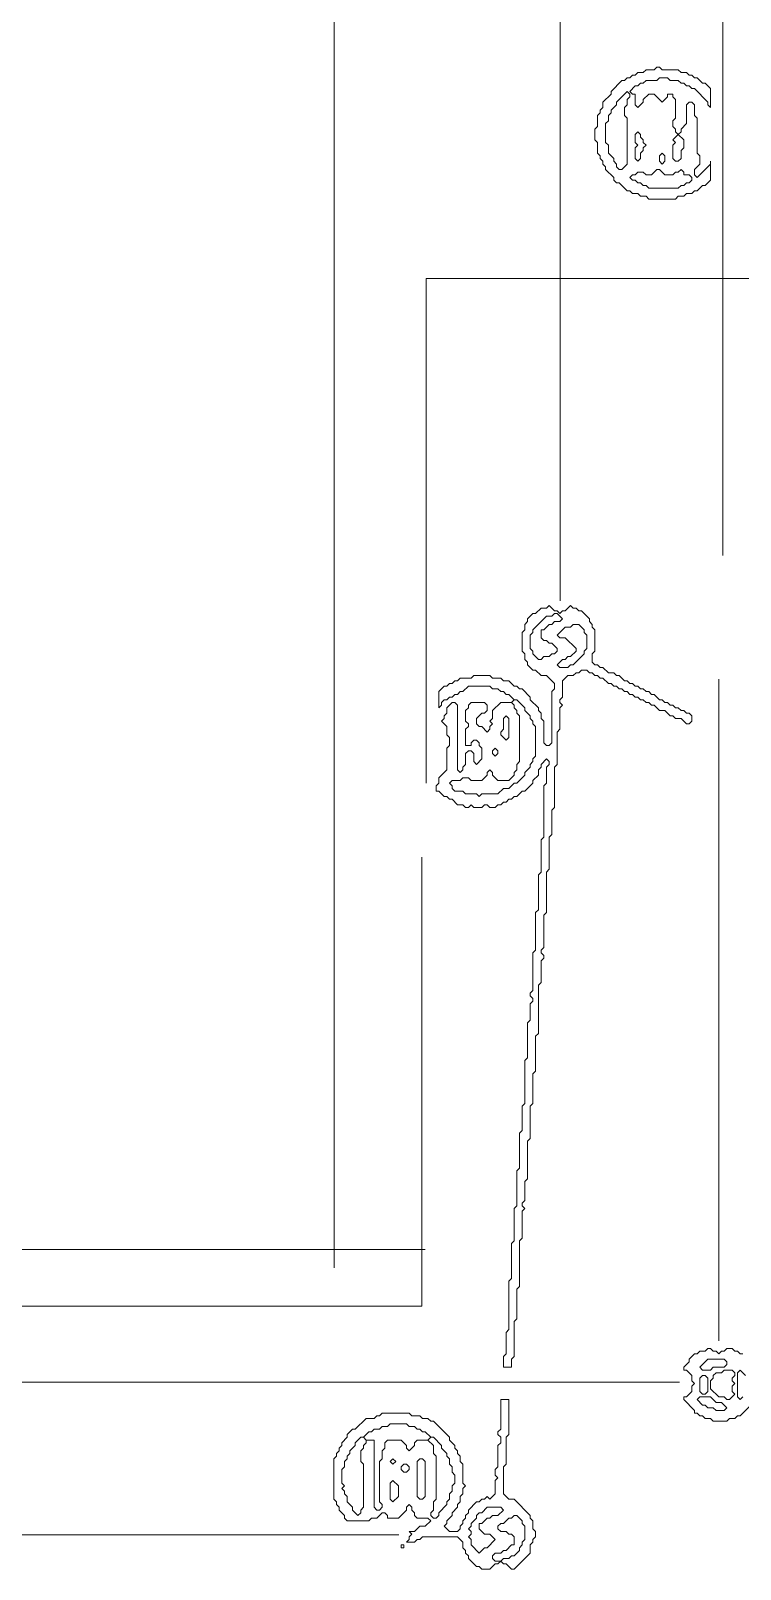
# Model space of a CAD drawing. Header units: millimetres. Extents: x 4 to 412, y 3 to 290.
# Drawn here: x 256.7 to 279.8, y 135 to 185.1 of the extents above; entities that cross this region are included whole.
import ezdxf

# ---------------------------------------------------------------- set-up
doc = ezdxf.new("R2010")
doc.units = ezdxf.units.MM
for name, color, linetype, lineweight in [('TRACE_CURVE', 6, 'Continuous', 0), ('TRACE_STRAIGHT', 5, 'Continuous', 0), ('TRACE_TEXT_SYMBOL', 6, 'Continuous', 0)]:
    doc.layers.add(name, color=color, linetype=linetype, lineweight=lineweight)

msp = doc.modelspace()

# ---------------------------------------------------------------- linework, layer by layer
at = {"layer": 'TRACE_CURVE', "color": 6}
for points in [[(273.582, 166.391), (273.495, 166.304), (273.319, 166.304), (273.144, 166.128), (273.057, 166.128), (272.882, 165.953), (272.882, 165.866), (272.794, 165.778), (272.794, 165.603), (272.706, 165.515), (272.706, 164.902), (272.794, 164.815), (272.794, 164.64), (272.882, 164.552), (272.882, 164.465), (273.057, 164.289), (273.144, 164.289), (273.319, 164.114), (273.495, 164.114), (273.757, 163.852), (273.757, 163.676), (273.67, 163.589), (273.67, 161.925), (273.582, 161.837), (273.495, 161.837), (273.407, 161.925), (273.407, 162.626), (273.319, 162.713), (273.319, 162.888), (273.232, 162.976), (273.232, 163.063), (272.969, 163.326), (272.969, 163.414), (272.706, 163.676), (272.619, 163.676), (272.531, 163.764), (272.444, 163.764), (272.269, 163.939), (272.093, 163.939), (272.006, 164.027), (271.743, 164.027), (271.656, 164.114), (271.13, 164.114), (271.043, 164.027), (270.692, 164.027), (270.605, 163.939), (270.517, 163.939), (270.429, 163.852), (270.342, 163.852), (270.254, 163.764), (270.167, 163.764), (269.992, 163.589), (269.992, 163.063), (270.079, 163.151), (270.079, 163.239), (270.167, 163.326), (270.254, 163.326), (270.342, 163.414), (270.429, 163.414), (270.517, 163.501), (270.605, 163.501), (270.692, 163.589), (270.78, 163.589), (270.955, 163.764)], [(276.647, 163.676), (276.56, 163.676), (276.472, 163.764), (276.385, 163.764), (276.297, 163.852), (276.209, 163.852), (276.122, 163.939), (276.034, 163.939), (275.859, 164.114), (275.772, 164.114), (275.684, 164.202), (275.509, 164.202), (275.334, 164.377), (275.246, 164.377), (275.159, 164.465), (275.071, 164.465), (274.983, 164.552), (274.983, 164.815), (275.071, 164.902), (275.071, 165.603), (274.983, 165.691), (274.983, 165.778), (274.896, 165.866), (274.896, 165.953), (274.633, 166.216), (274.545, 166.216), (274.458, 166.304), (274.37, 166.304), (274.283, 166.391), (274.108, 166.216), (274.02, 166.216), (273.932, 166.128), (273.845, 166.216), (273.757, 166.216), (273.582, 166.391)], [(273.932, 162.363), (273.932, 163.063), (274.02, 163.151), (273.932, 163.239), (273.932, 163.326), (274.02, 163.414), (274.02, 163.939), (274.195, 164.114), (274.37, 164.114), (274.458, 164.202), (274.545, 164.202), (274.633, 164.289), (274.808, 164.289), (274.896, 164.202), (274.983, 164.202), (275.071, 164.114), (275.159, 164.114), (275.246, 164.027), (275.334, 164.027), (275.509, 163.852), (275.596, 163.852), (275.684, 163.764), (275.772, 163.764), (275.859, 163.676), (275.947, 163.676), (276.034, 163.589), (276.122, 163.589), (276.209, 163.501), (276.297, 163.501), (276.385, 163.414), (276.472, 163.414), (276.56, 163.326), (276.647, 163.326), (276.735, 163.239), (276.822, 163.239), (276.91, 163.151), (276.998, 163.151), (277.173, 162.976), (277.348, 162.976), (277.523, 162.801), (277.611, 162.801), (277.698, 162.713), (277.873, 162.713), (278.048, 162.538), (278.136, 162.538), (278.224, 162.626), (278.224, 162.801), (278.136, 162.888), (278.048, 162.888), (277.961, 162.976), (277.873, 162.976), (277.786, 163.063), (277.698, 163.063), (277.611, 163.151), (277.523, 163.151), (277.435, 163.239), (277.348, 163.239), (277.26, 163.326), (277.173, 163.326), (276.998, 163.501), (276.91, 163.501), (276.822, 163.589), (276.735, 163.589), (276.647, 163.676)], [(270.955, 163.764), (271.656, 163.764), (271.743, 163.676), (271.918, 163.676), (272.006, 163.589), (272.093, 163.589), (272.181, 163.501), (272.269, 163.501), (272.444, 163.326), (272.356, 163.239), (272.006, 163.239), (271.743, 162.976), (271.743, 162.713), (271.656, 162.626), (271.743, 162.538), (271.656, 162.45), (271.656, 162.363), (271.568, 162.275), (271.393, 162.45), (271.305, 162.45), (271.218, 162.538), (271.218, 162.713), (271.393, 162.888), (271.48, 162.888), (271.568, 162.976), (271.568, 163.151), (271.48, 163.239), (271.043, 163.239), (270.955, 163.151), (270.955, 163.063), (270.867, 162.976), (270.867, 162.626), (270.955, 162.538), (270.955, 162.45), (270.867, 162.363), (270.867, 161.837), (271.043, 161.837), (271.043, 161.925), (271.13, 162.012), (271.218, 162.012), (271.305, 161.925), (271.305, 161.837), (271.393, 161.75), (271.393, 161.399), (271.218, 161.224), (271.13, 161.312), (271.13, 161.575), (271.043, 161.662), (270.955, 161.662), (270.867, 161.575), (270.867, 161.224), (270.78, 161.137), (270.78, 161.049), (270.692, 160.962), (270.605, 161.049), (270.605, 163.151), (270.517, 163.239), (270.429, 163.239), (270.254, 163.063), (270.254, 162.888), (270.167, 162.801), (270.167, 162.713), (270.079, 162.626), (270.254, 162.45)], [(270.254, 162.45), (270.254, 162.188), (270.342, 162.1), (270.342, 161.837), (270.254, 161.75), (270.254, 161.049), (269.992, 160.786), (269.992, 160.611), (269.904, 160.524), (269.904, 160.349), (269.992, 160.349), (270.167, 160.173), (270.254, 160.173), (270.342, 160.086), (270.429, 160.086), (270.605, 159.911), (270.78, 159.911), (270.867, 159.823), (270.955, 159.823), (271.043, 159.911), (271.13, 159.823), (271.393, 159.823), (271.48, 159.911), (271.568, 159.911), (271.656, 159.823), (271.831, 159.823), (271.918, 159.911), (272.006, 159.911), (272.093, 159.998), (272.181, 159.998), (272.269, 160.086), (272.356, 160.086), (272.444, 160.173), (272.531, 160.173), (272.706, 160.349), (272.794, 160.349), (273.057, 160.611), (273.057, 160.699), (273.232, 160.874), (273.232, 161.049), (273.319, 161.137), (273.319, 161.224), (273.495, 161.399), (273.582, 161.312), (273.582, 161.224), (273.495, 161.137), (273.495, 160.611), (273.407, 160.524), (273.407, 158.86), (273.319, 158.772), (273.319, 157.721), (273.232, 157.634), (273.232, 156.495), (273.144, 156.408), (273.144, 155.182), (273.057, 155.094), (273.057, 153.868), (272.969, 153.781), (272.969, 153.693), (273.057, 153.605), (273.057, 153.518), (272.969, 153.43), (272.969, 152.905), (272.882, 152.817)], [(272.882, 152.817), (272.882, 151.679), (272.794, 151.591), (272.794, 150.19), (272.706, 150.102), (272.706, 149.314), (272.619, 149.227), (272.619, 148.088), (272.531, 148.001), (272.531, 146.862), (272.444, 146.775), (272.444, 145.724), (272.356, 145.636), (272.356, 144.498), (272.269, 144.41), (272.269, 142.834), (272.181, 142.746), (272.181, 142.046), (272.093, 141.958), (272.093, 141.608), (272.356, 141.608), (272.356, 141.87), (272.444, 141.958), (272.444, 143.096), (272.531, 143.184), (272.531, 144.147), (272.619, 144.235), (272.619, 145.724), (272.706, 145.811), (272.706, 146.687), (272.794, 146.775), (272.706, 146.862), (272.706, 146.95), (272.794, 147.037), (272.794, 147.65), (272.882, 147.738), (272.882, 148.964), (272.969, 149.051), (272.969, 150.102), (273.057, 150.19), (273.057, 151.153), (273.144, 151.241), (273.144, 152.379), (273.232, 152.467), (273.232, 154.043), (273.319, 154.131), (273.319, 154.831), (273.407, 154.919), (273.407, 155.007), (273.319, 155.094), (273.319, 155.182), (273.407, 155.269), (273.407, 156.32), (273.495, 156.408), (273.495, 157.721), (273.582, 157.809), (273.582, 158.86), (273.67, 158.947), (273.67, 159.736), (273.757, 159.823), (273.757, 161.137), (273.845, 161.224), (273.845, 162.275), (273.932, 162.363)]]:
    msp.add_lwpolyline(points, dxfattribs=at)
for points in [[(273.67, 166.041), (273.757, 166.128), (273.845, 166.128), (274.02, 165.953), (273.932, 165.866), (273.757, 165.866), (273.67, 165.778), (273.582, 165.778), (273.407, 165.603), (273.319, 165.603), (273.319, 165.34), (273.407, 165.253), (273.495, 165.253), (273.582, 165.165), (273.67, 165.165), (273.845, 164.99), (273.845, 164.902), (273.757, 164.815), (273.67, 164.815), (273.582, 164.727), (273.407, 164.727), (273.319, 164.64), (273.232, 164.64), (273.057, 164.815), (273.057, 164.902), (272.969, 164.99), (272.969, 165.428), (273.057, 165.515), (273.057, 165.603), (273.495, 166.041)], [(274.283, 165.691), (274.37, 165.778), (274.545, 165.778), (274.721, 165.603), (274.721, 165.515), (274.808, 165.428), (274.808, 164.99), (274.721, 164.902), (274.721, 164.815), (274.37, 164.465), (274.283, 164.465), (274.195, 164.377), (273.932, 164.377), (273.845, 164.465), (274.02, 164.64), (274.108, 164.64), (274.195, 164.727), (274.283, 164.727), (274.458, 164.902), (274.458, 164.99), (274.108, 165.34), (273.932, 165.34), (273.845, 165.428), (274.108, 165.691)], [(272.356, 163.239), (272.444, 163.326), (272.531, 163.326), (272.794, 163.063), (272.794, 162.976), (272.969, 162.801), (272.969, 162.713), (273.057, 162.626), (273.057, 162.538), (273.144, 162.45), (273.144, 161.487), (273.057, 161.399), (273.057, 161.312), (272.969, 161.224), (272.969, 161.137), (272.794, 160.962), (272.794, 160.874), (272.531, 160.611), (272.444, 160.611), (272.269, 160.436), (272.093, 160.436), (271.918, 160.261), (271.393, 160.261), (271.305, 160.173), (271.218, 160.261), (270.867, 160.261), (270.78, 160.349), (270.517, 160.349), (270.429, 160.436), (270.429, 160.524), (270.342, 160.611), (270.429, 160.699), (270.692, 160.699), (270.78, 160.786), (270.955, 160.786), (271.043, 160.699), (271.393, 160.699), (271.568, 160.874), (271.568, 160.962), (271.656, 161.049), (271.743, 160.962), (271.743, 160.874), (271.918, 160.699), (272.269, 160.699), (272.444, 160.874), (272.444, 160.962), (272.531, 161.049), (272.531, 161.224), (272.619, 161.312), (272.619, 162.801), (272.531, 162.888), (272.531, 162.976), (272.444, 163.063), (272.444, 163.151)], [(272.093, 162.713), (272.181, 162.801), (272.269, 162.713), (272.269, 162.1), (272.181, 162.012), (272.006, 162.188), (272.006, 162.275), (272.093, 162.363)], [(271.743, 161.662), (271.831, 161.75), (271.918, 161.662), (271.918, 161.575), (271.831, 161.487), (271.743, 161.575)]]:
    msp.add_lwpolyline(points, close=True, dxfattribs=at)
at = {"layer": 'TRACE_STRAIGHT', "color": 5}
for p, q in [((273.947, 189.587), (273.947, 166.545)), ((279.236, 189.423), (279.236, 168.017)), ((266.587, 188.46), (266.587, 144.848)), ((269.587, 177.024), (269.587, 160.611)), ((269.587, 177.024), (280.605, 177.024)), ((279.109, 163.994), (279.109, 142.473)), ((269.439, 158.208), (269.439, 143.594)), ((246.058, 145.445), (269.554, 145.445)), ((237.764, 143.594), (269.439, 143.594)), ((224.348, 141.121), (277.828, 141.121)), ((238.027, 136.159), (268.698, 136.159))]:
    msp.add_line(p, q, dxfattribs=at)
at = {"layer": 'TRACE_TEXT_SYMBOL', "color": 6}
for points in [[(277.085, 183.906), (276.998, 183.818), (276.735, 183.818), (276.647, 183.731), (276.472, 183.731), (276.385, 183.643), (276.297, 183.643), (276.209, 183.556), (276.122, 183.556), (276.034, 183.468), (275.947, 183.468), (275.596, 183.118), (275.596, 183.03), (275.334, 182.768), (275.334, 182.592), (275.246, 182.505), (275.246, 182.417), (275.159, 182.33), (275.159, 181.979), (275.071, 181.892), (275.071, 181.542), (275.159, 181.454), (275.159, 181.104), (275.246, 181.016), (275.246, 180.929), (275.334, 180.841), (275.334, 180.753), (275.421, 180.666), (275.421, 180.578), (275.684, 180.316), (275.684, 180.228), (275.772, 180.14), (275.859, 180.14), (276.122, 179.878), (276.209, 179.878), (276.297, 179.79), (276.472, 179.79), (276.56, 179.703), (276.735, 179.703), (276.822, 179.615), (277.698, 179.615), (277.786, 179.703), (277.961, 179.703), (278.048, 179.79), (278.224, 179.79), (278.311, 179.878), (278.399, 179.878), (278.574, 180.053), (278.661, 180.053), (278.837, 180.228), (278.837, 180.841), (278.837, 180.753), (278.399, 180.316), (278.311, 180.403), (278.311, 180.578), (278.486, 180.753), (278.486, 181.016), (278.399, 181.104), (278.399, 182.242), (278.311, 182.33), (278.311, 182.68), (278.224, 182.768), (278.136, 182.768), (278.048, 182.68)], [(278.048, 182.68), (278.048, 182.067), (277.873, 181.892), (277.873, 181.804), (277.786, 181.717), (277.698, 181.804), (277.698, 181.892), (277.611, 181.979), (277.611, 182.155), (277.698, 182.242), (277.698, 182.855), (277.611, 182.943), (277.611, 183.03), (277.435, 183.03), (277.435, 182.943), (277.26, 182.768), (276.998, 183.03), (276.822, 183.03), (276.647, 182.855), (276.647, 182.768), (276.472, 182.592), (276.385, 182.68), (276.385, 183.03), (276.297, 183.03), (276.209, 183.118), (276.385, 183.293), (276.472, 183.293), (276.56, 183.381), (276.647, 183.381), (276.735, 183.468), (277.085, 183.468), (277.173, 183.556), (277.435, 183.556), (277.523, 183.468), (277.786, 183.468), (277.873, 183.381), (277.961, 183.381), (278.048, 183.293), (278.136, 183.293), (278.224, 183.205), (278.311, 183.205), (278.749, 182.768), (278.749, 182.68), (278.837, 182.592), (278.837, 183.205), (278.661, 183.381), (278.574, 183.381), (278.399, 183.556), (278.311, 183.556), (278.224, 183.643), (278.136, 183.643), (278.048, 183.731), (277.873, 183.731), (277.786, 183.818), (277.26, 183.818), (277.173, 183.906), (277.085, 183.906)], [(279.888, 142.046), (279.8, 142.046), (279.712, 142.133), (279.625, 142.133), (279.537, 142.221), (279.362, 142.221), (279.275, 142.133), (279.187, 142.133), (279.099, 142.046), (279.012, 142.133), (278.924, 142.133), (278.837, 142.221), (278.749, 142.221), (278.661, 142.133), (278.486, 142.133), (278.399, 142.046), (278.311, 142.046), (278.136, 141.87), (278.136, 141.783), (277.961, 141.608), (277.961, 141.52), (278.048, 141.52), (278.224, 141.345), (278.224, 141.17), (278.311, 141.082), (278.224, 140.995), (278.224, 140.82), (278.048, 140.644), (277.961, 140.644), (277.961, 140.557), (278.311, 140.206), (278.311, 140.119), (278.399, 140.119), (278.486, 140.031), (278.574, 140.031), (278.661, 139.944), (278.837, 139.944), (278.924, 139.856), (279.362, 139.856), (279.45, 139.944), (279.625, 139.944), (279.712, 140.031), (279.8, 140.031), (280.15, 140.382)], [(279.888, 140.644), (279.8, 140.557), (279.712, 140.644), (279.712, 141.433), (279.8, 141.52), (279.975, 141.345)], [(272.006, 140.557), (272.006, 139.593), (271.918, 139.506), (271.918, 139.418), (272.006, 139.331), (272.006, 139.156), (271.918, 139.068), (271.918, 138.367), (271.831, 138.28), (271.831, 138.105), (271.918, 138.017), (271.831, 137.93), (271.831, 137.492), (271.656, 137.317), (271.568, 137.404), (271.48, 137.317), (271.393, 137.317), (271.305, 137.229), (271.218, 137.229), (270.955, 136.966), (270.955, 136.879), (270.867, 136.791), (270.867, 136.704), (270.78, 136.616), (270.78, 136.528), (270.692, 136.441), (270.692, 136.353), (270.605, 136.266), (270.342, 136.266), (270.167, 136.441), (270.254, 136.528), (270.254, 136.616), (270.429, 136.791), (270.429, 136.879), (270.605, 137.054), (270.605, 137.141), (270.692, 137.229), (270.692, 137.404), (270.78, 137.492), (270.78, 137.667), (270.867, 137.754), (270.78, 137.842), (270.78, 138.455), (270.692, 138.543), (270.692, 138.718), (270.605, 138.805), (270.605, 138.893), (270.517, 138.98), (270.517, 139.068), (270.342, 139.243), (270.342, 139.331), (269.816, 139.856), (269.729, 139.856), (269.641, 139.944), (269.466, 139.944), (269.379, 140.031), (269.116, 140.031), (269.028, 140.119), (268.153, 140.119), (268.065, 140.031), (267.977, 140.031), (267.89, 139.944), (267.627, 139.944), (267.277, 139.593)], [(272.093, 135.215), (272.181, 135.215), (272.356, 135.04), (272.444, 135.04), (272.969, 135.565), (272.969, 135.828), (273.057, 135.915), (273.057, 136.003), (273.144, 136.09), (273.144, 136.266), (273.057, 136.353), (273.057, 136.616), (272.969, 136.704), (272.969, 136.791), (272.444, 137.317), (272.269, 137.317), (272.093, 137.492), (272.093, 138.367), (272.181, 138.455), (272.181, 139.331), (272.269, 139.418), (272.269, 140.557), (272.006, 140.557)], [(267.277, 139.593), (267.189, 139.593), (267.014, 139.418), (267.014, 139.331), (266.839, 139.156), (266.839, 139.068), (266.751, 138.98), (266.751, 138.893), (266.664, 138.805), (266.664, 138.718), (266.576, 138.63), (266.576, 137.317), (266.664, 137.229), (266.664, 137.141), (266.751, 137.054), (266.751, 136.966), (266.927, 136.791), (266.927, 136.704), (267.014, 136.616), (267.715, 136.616), (267.802, 136.704), (267.977, 136.704), (268.153, 136.879), (268.24, 136.879), (268.328, 136.791), (268.328, 136.704), (268.678, 136.704), (268.941, 136.966), (268.941, 137.054), (269.028, 137.141), (269.116, 137.054), (269.116, 136.966), (269.203, 136.879), (269.203, 136.791), (269.291, 136.704), (269.641, 136.704), (269.729, 136.616), (269.554, 136.441), (269.379, 136.441), (269.203, 136.266), (269.028, 136.266), (269.116, 136.178), (269.028, 136.09), (269.028, 136.003), (268.941, 135.915), (269.203, 135.915), (269.291, 136.003), (269.379, 136.003), (269.466, 136.09), (270.605, 136.09), (270.78, 135.915), (270.78, 135.74), (270.867, 135.653), (270.867, 135.565), (270.955, 135.477), (270.955, 135.39), (271.218, 135.127), (271.305, 135.127), (271.393, 135.04), (271.656, 135.04), (271.831, 135.215), (271.918, 135.215), (272.006, 135.302), (272.093, 135.215)]]:
    msp.add_lwpolyline(points, dxfattribs=at)
for points in [[(276.122, 183.118), (276.209, 183.03), (276.209, 182.943), (276.122, 182.855), (276.122, 182.68), (276.034, 182.592), (276.034, 182.33), (276.122, 182.242), (276.122, 180.753), (275.947, 180.578), (275.859, 180.578), (275.772, 180.666), (275.772, 180.753), (275.684, 180.841), (275.684, 180.929), (275.509, 181.104), (275.509, 181.366), (275.421, 181.454), (275.421, 182.067), (275.509, 182.155), (275.509, 182.33), (275.596, 182.417), (275.596, 182.505), (275.772, 182.68), (275.772, 182.768)], [(276.385, 181.717), (276.472, 181.804), (276.56, 181.717), (276.56, 181.629), (276.647, 181.542), (276.647, 181.454), (276.735, 181.366), (276.647, 181.279), (276.647, 181.191), (276.56, 181.104), (276.56, 180.929), (276.472, 180.841), (276.385, 180.929), (276.385, 181.279), (276.472, 181.366), (276.385, 181.454)], [(277.786, 181.717), (277.961, 181.542), (277.961, 181.279), (277.873, 181.191), (277.873, 180.929), (277.786, 180.841), (277.698, 180.841), (277.611, 180.929), (277.611, 181.366), (277.698, 181.454), (277.611, 181.542)], [(277.173, 181.016), (277.26, 181.104), (277.348, 181.016), (277.348, 180.841), (277.26, 180.753), (277.173, 180.841)], [(277.085, 180.578), (277.173, 180.578), (277.348, 180.403), (277.611, 180.403), (277.698, 180.491), (277.786, 180.491), (277.873, 180.578), (277.961, 180.491), (277.961, 180.403), (278.136, 180.403), (278.224, 180.316), (278.224, 180.228), (278.136, 180.14), (278.048, 180.14), (277.961, 180.053), (277.873, 180.053), (277.786, 179.965), (276.822, 179.965), (276.735, 180.053), (276.647, 180.053), (276.56, 180.14), (276.472, 180.14), (276.385, 180.228), (276.297, 180.228), (276.209, 180.316), (276.297, 180.403), (276.385, 180.403), (276.472, 180.491), (276.647, 180.491), (276.735, 180.403), (276.91, 180.403)], [(278.749, 141.87), (279.275, 141.87), (279.362, 141.783), (279.362, 141.695), (279.275, 141.608), (278.924, 141.608), (278.837, 141.52), (278.574, 141.52), (278.486, 141.608)], [(278.486, 141.257), (278.574, 141.345), (278.661, 141.345), (278.749, 141.257), (278.749, 140.82), (278.661, 140.732), (278.574, 140.732), (278.486, 140.82)], [(279.187, 141.433), (279.275, 141.52), (279.537, 141.52), (279.625, 141.433), (279.625, 141.345), (279.537, 141.257), (279.537, 141.17), (279.625, 141.082), (279.537, 140.995), (279.537, 140.82), (279.625, 140.732), (279.45, 140.557), (279.362, 140.557), (279.275, 140.644), (279.099, 140.644), (278.837, 140.907), (278.837, 141.17), (278.924, 141.257), (278.924, 141.345), (279.012, 141.433)], [(278.399, 140.557), (278.486, 140.644), (278.837, 140.644), (279.012, 140.469), (279.187, 140.469), (279.362, 140.294), (279.275, 140.206), (279.012, 140.206), (278.924, 140.294), (278.749, 140.294), (278.661, 140.382), (278.574, 140.382)], [(268.328, 139.681), (268.415, 139.769), (268.941, 139.769), (269.028, 139.681), (269.203, 139.681), (269.291, 139.593), (269.379, 139.593), (269.466, 139.506), (269.554, 139.506), (269.729, 139.331), (269.641, 139.243), (269.291, 139.243), (269.203, 139.156), (269.203, 139.068), (269.028, 138.893), (268.941, 138.98), (268.941, 139.068), (268.766, 139.243), (268.328, 139.243), (268.24, 139.156), (268.24, 138.98), (268.153, 138.893), (268.153, 138.63), (268.065, 138.543), (268.065, 137.229), (268.153, 137.141), (268.153, 137.054), (268.065, 136.966), (267.977, 136.966), (267.89, 137.054), (267.89, 139.243), (267.627, 139.243), (267.54, 139.331), (267.715, 139.506), (267.802, 139.506), (267.89, 139.593), (268.065, 139.593), (268.153, 139.681)], [(267.452, 139.331), (267.54, 139.331), (267.627, 139.243), (267.627, 139.156), (267.54, 139.068), (267.54, 138.98), (267.452, 138.893), (267.452, 138.543), (267.54, 138.455), (267.54, 137.054), (267.452, 136.966), (267.452, 136.879), (267.364, 136.791), (267.189, 136.966), (267.189, 137.054), (267.014, 137.229), (267.014, 137.404), (266.927, 137.492), (266.927, 137.579), (266.839, 137.667), (266.927, 137.754), (266.839, 137.842), (266.839, 138.28), (266.927, 138.367), (266.927, 138.543), (267.014, 138.63), (267.014, 138.718), (267.102, 138.805), (267.102, 138.893), (267.277, 139.068), (267.277, 139.156)], [(269.641, 139.243), (269.729, 139.331), (269.816, 139.331), (270.079, 139.068), (270.079, 138.98), (270.254, 138.805), (270.254, 138.718), (270.342, 138.63), (270.342, 138.455), (270.429, 138.367), (270.429, 138.192), (270.517, 138.105), (270.517, 137.842), (270.429, 137.754), (270.429, 137.579), (270.342, 137.492), (270.342, 137.317), (270.254, 137.229), (270.254, 137.141), (269.992, 136.879), (269.992, 136.791), (269.904, 136.704), (269.816, 136.704), (269.729, 136.791), (269.729, 136.879), (269.816, 136.966), (269.816, 137.229), (269.904, 137.317), (269.904, 138.718), (269.816, 138.805), (269.816, 139.068)], [(268.415, 138.543), (268.503, 138.63), (268.59, 138.543), (268.503, 138.455)], [(268.766, 138.367), (268.853, 138.455), (268.941, 138.455), (269.028, 138.367), (269.028, 138.28), (268.941, 138.192), (268.853, 138.192), (268.766, 138.28)], [(269.291, 138.543), (269.379, 138.63), (269.466, 138.63), (269.554, 138.543), (269.554, 137.404), (269.466, 137.317), (269.379, 137.317), (269.291, 137.404)], [(268.415, 137.842), (268.503, 137.93), (268.678, 137.754), (268.678, 137.404), (268.503, 137.229), (268.415, 137.317)], [(271.568, 137.054), (272.006, 137.054), (272.093, 136.966), (271.918, 136.791), (271.743, 136.791), (271.656, 136.704), (271.568, 136.704), (271.393, 136.528), (271.305, 136.528), (271.305, 136.353), (271.48, 136.178), (271.656, 136.178), (271.831, 136.003), (271.568, 135.74), (271.48, 135.74), (271.305, 135.565), (271.043, 135.828), (271.043, 136.003), (270.955, 136.09), (271.043, 136.178), (271.043, 136.266), (270.955, 136.353), (271.043, 136.441), (271.043, 136.528), (271.218, 136.704), (271.218, 136.791), (271.305, 136.879), (271.393, 136.879)], [(272.356, 136.704), (272.444, 136.791), (272.531, 136.791), (272.706, 136.616), (272.706, 136.528), (272.794, 136.441), (272.794, 136.003), (272.706, 135.915), (272.706, 135.828), (272.619, 135.74), (272.619, 135.653), (272.444, 135.477), (272.356, 135.477), (272.269, 135.39), (272.093, 135.39), (272.006, 135.302), (271.831, 135.302), (271.743, 135.39), (271.743, 135.477), (271.831, 135.565), (272.006, 135.565), (272.093, 135.653), (272.181, 135.653), (272.356, 135.828), (272.444, 135.828), (272.444, 136.09), (272.356, 136.178), (272.269, 136.178), (272.181, 136.266), (272.006, 136.266), (271.918, 136.353), (271.918, 136.441), (272.006, 136.528), (272.093, 136.528), (272.269, 136.704)], [(268.766, 135.828), (268.853, 135.828), (268.853, 135.74), (268.766, 135.74)]]:
    msp.add_lwpolyline(points, close=True, dxfattribs=at)

doc.saveas('drawing.dxf')
